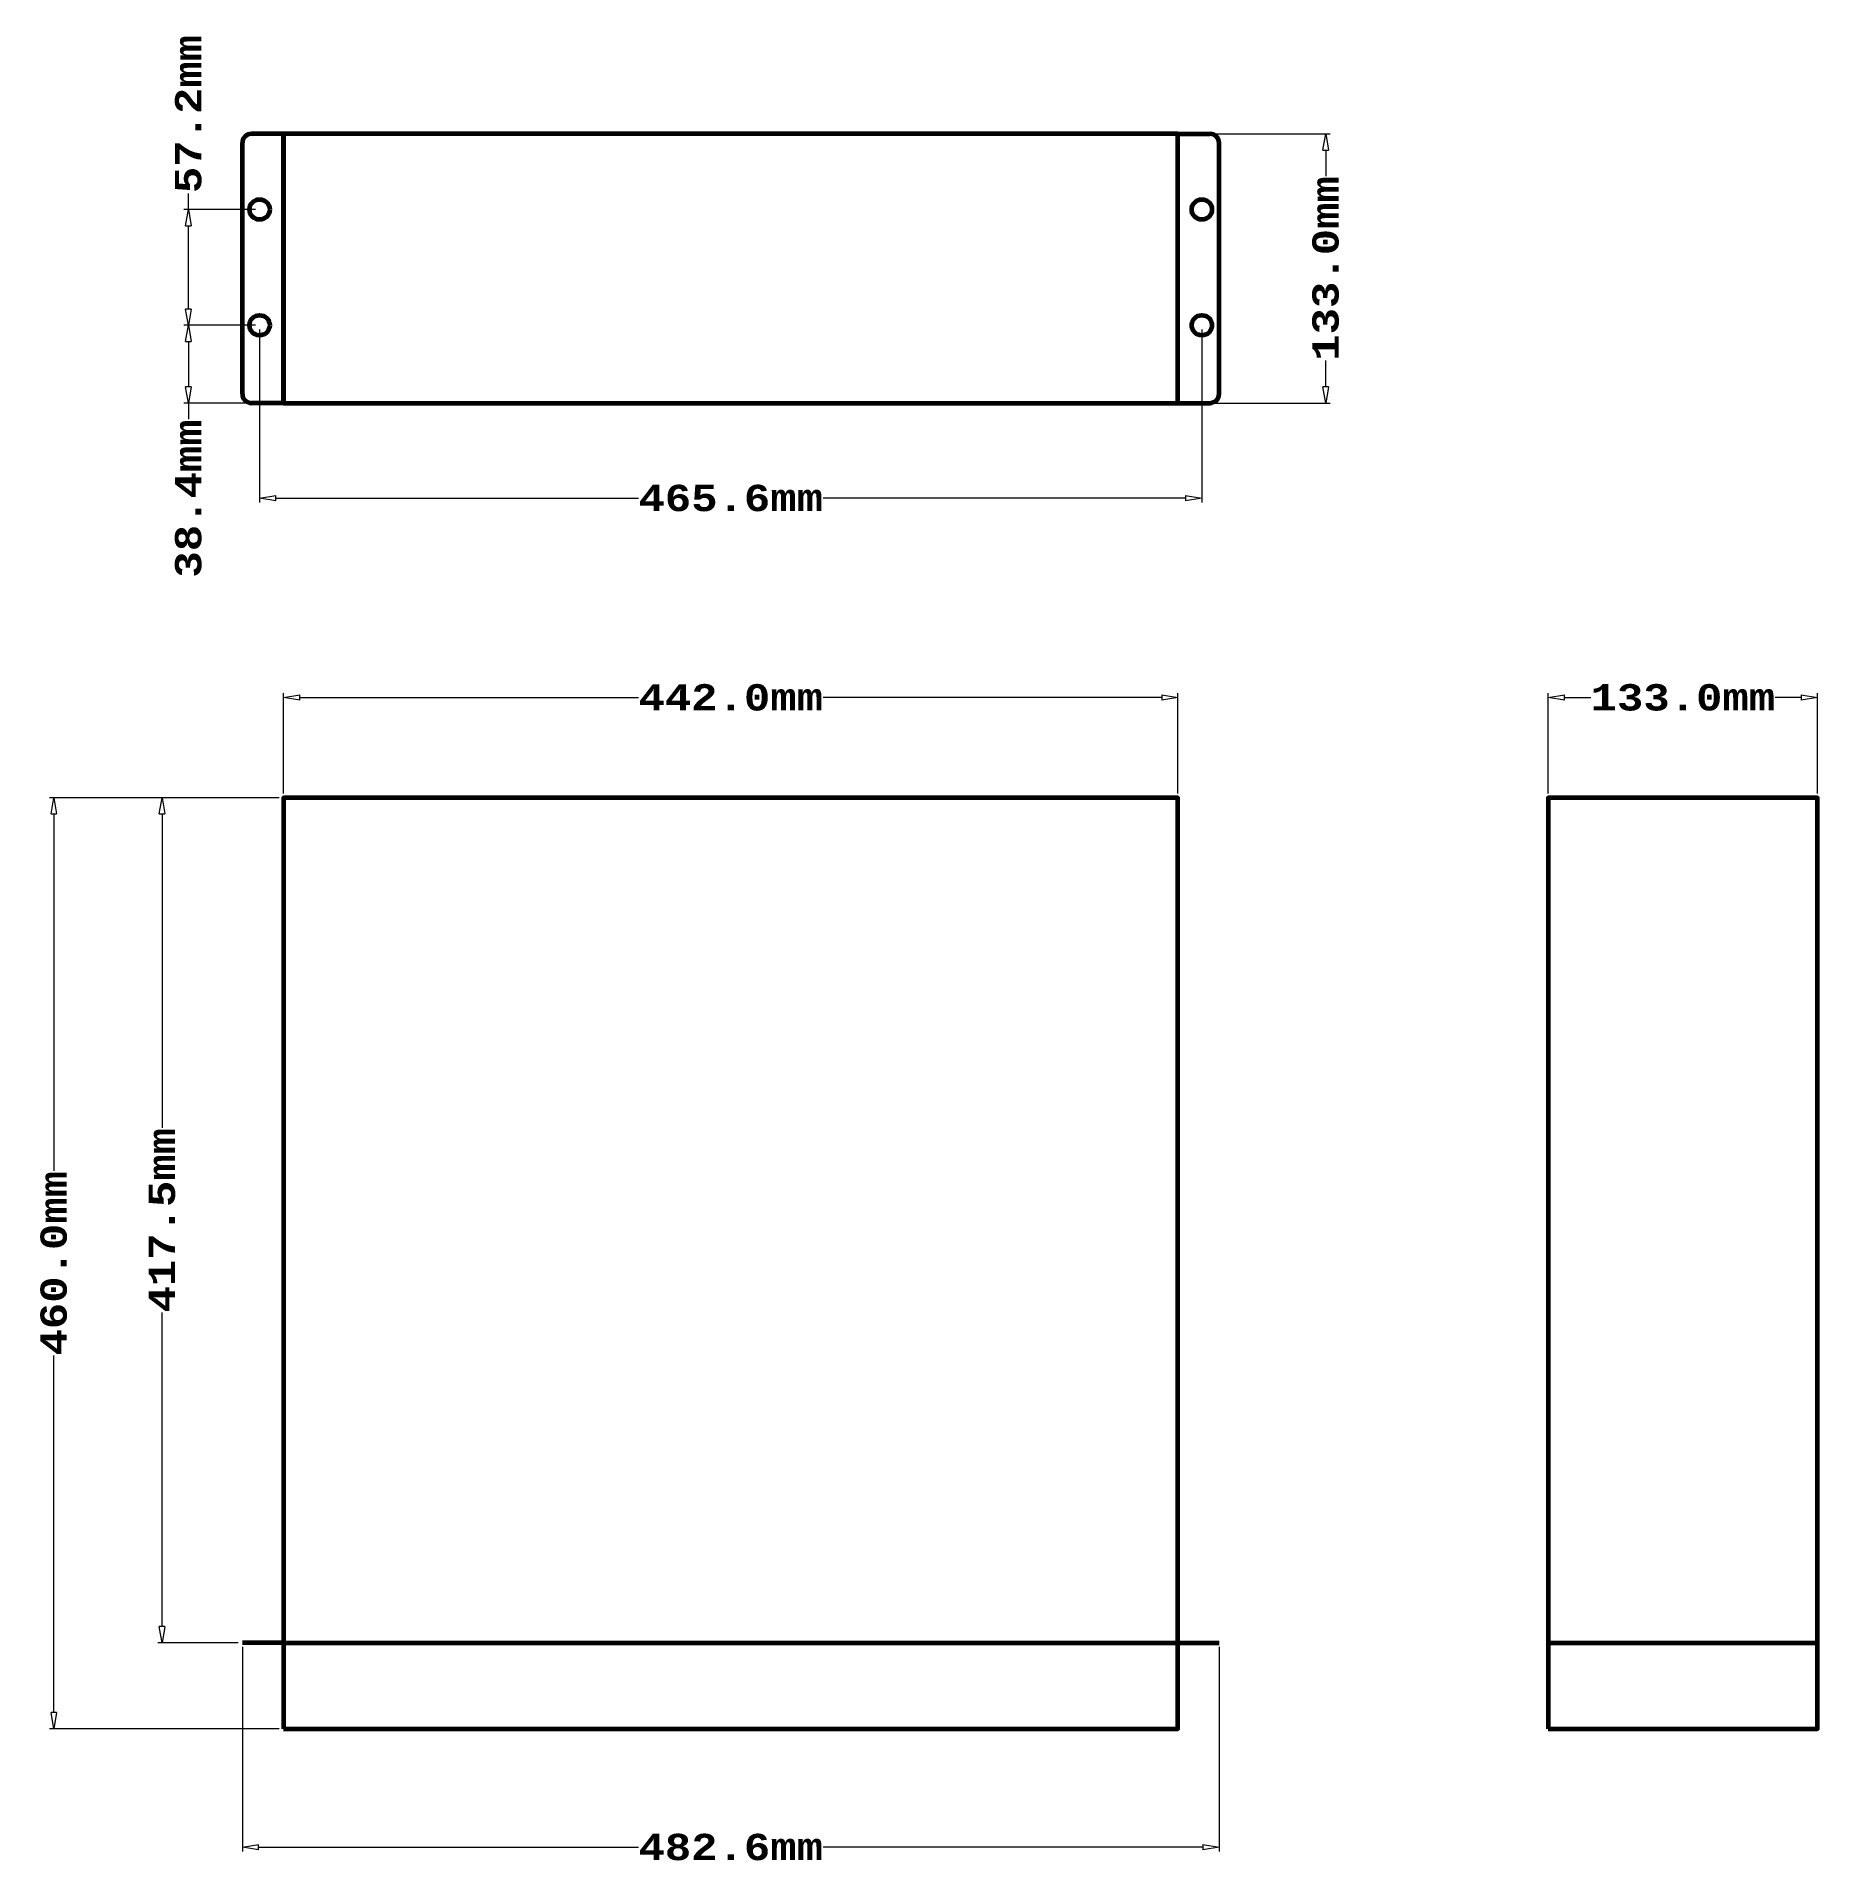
# Model space of a CAD drawing. Header units: millimetres. Extents: x -122 to 758, y -67 to 836.
import ezdxf

# ---------------------------------------------------------------- set-up
doc = ezdxf.new("R2010")
doc.units = ezdxf.units.MM
doc.header["$MEASUREMENT"] = 0
doc.layers.get('0').update_dxf_attribs({"lineweight": 60})
doc.layers.add('dimension', color=21, linetype='Continuous')
doc.styles.get("Standard").update_dxf_attribs({"font": 'courbd.ttf', "height": 13})
doc.dimstyles.get("Standard").update_dxf_attribs({"dimtxt": 13, "dimasz": 8, "dimexe": 2.18, "dimexo": 2.063, "dimgap": 0.09, "dimtad": 0, "dimdec": 1, "dimzin": 0, "dimdsep": 46, "dimtxsty": 'Standard', "dimblk": 'CLOSEDBLANK', "dimcen": 0.09, "dimclrt": 256, "dimadec": 0, "dimazin": 0, "dimtfac": 1, "dimtdec": 1, "dimtofl": 0, "dimtmove": 0, "dimatfit": 3, "dimldrblk": 'CLOSEDBLANK', "dimfxl": 1, "dimtolj": 1, "dimtzin": 0, "dimlwd": 13, "dimlwe": 13, "dimarcsym": 0})

# ---------------------------------------------------------------- blocks, each defined once
blk = doc.blocks.new('_ClosedBlank')
at = {"color": 0, "linetype": 'ByBlock', "lineweight": -2}
for p, q in [((-1, 0.17), (0, 0)), ((-1, 0.17), (-1, -0.17)), ((0, 0), (-1, -0.17))]:
    blk.add_line(p, q, dxfattribs=at)
blk = doc.blocks.new('*D22')
at = {"layer": 'Defpoints', "color": 0, "transparency": 16777216}
for p in [(-20.3, 42.5), (462.3, 42.5, 5), (462.3, -58.5)]:
    blk.add_point(p, dxfattribs=at)
at = {"layer": 'dimension', "color": 0, "lineweight": 13, "transparency": 16777216}
for p, q in [((-20.3, 40.44), (-20.3, -60.68)), ((462.3, 40.44), (462.3, -60.68)), ((-12.3, -58.5), (175.35, -58.5)), ((454.3, -58.5), (266.65, -58.5))]:
    blk.add_line(p, q, dxfattribs=at)
at = {"layer": 'dimension', "color": 0, "lineweight": 13, "transparency": 16777216, "xscale": 8, "yscale": 8, "zscale": 8, "rotation": 180}
blk.add_blockref('_ClosedBlank', (-20.3, -58.5), dxfattribs=at)
at = {"layer": 'dimension', "color": 0, "lineweight": 13, "transparency": 16777216, "xscale": 8, "yscale": 8, "zscale": 8}
blk.add_blockref('_ClosedBlank', (462.3, -58.5), dxfattribs=at)
at = {"layer": 'dimension', "transparency": 16777216, "insert": (221, -58.5), "char_height": 13, "attachment_point": 5}
blk.add_mtext('\\A1;482.6mm', dxfattribs=at)
blk = doc.blocks.new('*D23')
at = {"layer": 'Defpoints', "color": 0, "transparency": 16777216}
for p in [(442, 509.5), (0, 460), (442, 460)]:
    blk.add_point(p, dxfattribs=at)
at = {"layer": 'dimension', "color": 0, "lineweight": 13, "transparency": 16777216}
for p, q in [((0, 462.06), (0, 511.68)), ((8, 509.5), (175.35, 509.5)), ((434, 509.5), (266.65, 509.5)), ((442, 462.06), (442, 511.68))]:
    blk.add_line(p, q, dxfattribs=at)
at = {"layer": 'dimension', "color": 0, "lineweight": 13, "transparency": 16777216, "xscale": 8, "yscale": 8, "zscale": 8, "rotation": 180}
blk.add_blockref('_ClosedBlank', (0, 509.5), dxfattribs=at)
at = {"layer": 'dimension', "color": 0, "lineweight": 13, "transparency": 16777216, "xscale": 8, "yscale": 8, "zscale": 8}
blk.add_blockref('_ClosedBlank', (442, 509.5), dxfattribs=at)
at = {"layer": 'dimension', "transparency": 16777216, "insert": (221, 509.5), "char_height": 13, "attachment_point": 5}
blk.add_mtext('\\A1;442.0mm', dxfattribs=at)
blk = doc.blocks.new('*D24')
at = {"layer": 'Defpoints', "color": 0, "transparency": 16777216}
for p in [(-60, 460), (0, 460), (-20.3, 42.5)]:
    blk.add_point(p, dxfattribs=at)
at = {"layer": 'dimension', "color": 0, "lineweight": 13, "transparency": 16777216}
for p, q in [((-2.06, 460), (-62.18, 460)), ((-60, 452), (-60, 296.9)), ((-60, 50.5), (-60, 205.6)), ((-22.36, 42.5), (-62.18, 42.5))]:
    blk.add_line(p, q, dxfattribs=at)
at = {"layer": 'dimension', "color": 0, "lineweight": 13, "transparency": 16777216, "xscale": 8, "yscale": 8, "zscale": 8}
for p, rotation in [((-60, 460), 90), ((-60, 42.5), 270)]:
    blk.add_blockref('_ClosedBlank', p, dxfattribs=dict(at, rotation=rotation))
at = {"layer": 'dimension', "transparency": 16777216, "insert": (-60, 251.25), "char_height": 13, "attachment_point": 5, "rotation": 90}
blk.add_mtext('\\A1;417.5mm', dxfattribs=at)
blk = doc.blocks.new('*D25')
at = {"layer": 'Defpoints', "color": 0, "transparency": 16777216}
for p in [(0, 460), (0, 0), (-113.5, 0)]:
    blk.add_point(p, dxfattribs=at)
at = {"layer": 'dimension', "color": 0, "lineweight": 13, "transparency": 16777216}
for p, q in [((-2.06, 460), (-115.68, 460)), ((-113.5, 452), (-113.5, 275.65)), ((-113.5, 8), (-113.5, 184.35)), ((-2.06, 0), (-115.68, 0))]:
    blk.add_line(p, q, dxfattribs=at)
at = {"layer": 'dimension', "color": 0, "lineweight": 13, "transparency": 16777216, "xscale": 8, "yscale": 8, "zscale": 8}
for p, rotation in [((-113.5, 460), 90), ((-113.5, 0), 270)]:
    blk.add_blockref('_ClosedBlank', p, dxfattribs=dict(at, rotation=rotation))
at = {"layer": 'dimension', "transparency": 16777216, "insert": (-113.5, 230), "char_height": 13, "attachment_point": 5, "rotation": 90}
blk.add_mtext('\\A1;460.0mm', dxfattribs=at)
blk = doc.blocks.new('*D27')
at = {"layer": 'Defpoints', "color": 0, "transparency": 16777216}
for p in [(-11.8, 693.4), (453.8, 693.4), (453.8, 608)]:
    blk.add_point(p, dxfattribs=at)
at = {"layer": 'dimension', "color": 0, "lineweight": 13, "transparency": 16777216}
for p, q in [((-11.8, 691.34), (-11.8, 605.82)), ((453.8, 691.34), (453.8, 605.82)), ((-3.8, 608), (175.35, 608)), ((445.8, 608), (266.65, 608))]:
    blk.add_line(p, q, dxfattribs=at)
at = {"layer": 'dimension', "color": 0, "lineweight": 13, "transparency": 16777216, "xscale": 8, "yscale": 8, "zscale": 8, "rotation": 180}
blk.add_blockref('_ClosedBlank', (-11.8, 608), dxfattribs=at)
at = {"layer": 'dimension', "color": 0, "lineweight": 13, "transparency": 16777216, "xscale": 8, "yscale": 8, "zscale": 8}
blk.add_blockref('_ClosedBlank', (453.8, 608), dxfattribs=at)
at = {"layer": 'dimension', "transparency": 16777216, "insert": (221, 608), "char_height": 13, "attachment_point": 5}
blk.add_mtext('\\A1;465.6mm', dxfattribs=at)
blk = doc.blocks.new('*D28')
at = {"layer": 'Defpoints', "color": 0, "transparency": 16777216}
for p in [(-11.8, 693.4), (-47, 655), (-15.82, 655)]:
    blk.add_point(p, dxfattribs=at)
at = {"layer": 'dimension', "color": 0, "lineweight": 13, "transparency": 16777216}
for p, q in [((-13.86, 693.4), (-49.18, 693.4)), ((-47, 685.4), (-47, 663)), ((-17.88, 655), (-49.18, 655)), ((-47, 655), (-47, 647))]:
    blk.add_line(p, q, dxfattribs=at)
at = {"layer": 'dimension', "color": 0, "lineweight": 13, "transparency": 16777216, "xscale": 8, "yscale": 8, "zscale": 8}
for p, rotation in [((-47, 693.4), 90), ((-47, 655), 270)]:
    blk.add_blockref('_ClosedBlank', p, dxfattribs=dict(at, rotation=rotation))
at = {"layer": 'dimension', "transparency": 16777216, "insert": (-47, 607.84), "char_height": 13, "attachment_point": 5, "rotation": 90}
blk.add_mtext('\\A1;38.4mm', dxfattribs=at)
blk = doc.blocks.new('*D29')
at = {"layer": 'Defpoints', "color": 0, "transparency": 16777216}
for p in [(-47, 750.6), (-11.8, 750.6), (-11.8, 693.4)]:
    blk.add_point(p, dxfattribs=at)
at = {"layer": 'dimension', "color": 0, "lineweight": 13, "transparency": 16777216}
for p, q in [((-13.86, 750.6), (-49.18, 750.6)), ((-47, 750.6), (-47, 758.6)), ((-47, 701.4), (-47, 742.6)), ((-13.86, 693.4), (-49.18, 693.4))]:
    blk.add_line(p, q, dxfattribs=at)
at = {"layer": 'dimension', "color": 0, "lineweight": 13, "transparency": 16777216, "xscale": 8, "yscale": 8, "zscale": 8}
for p, rotation in [((-47, 750.6), 90), ((-47, 693.4), 270)]:
    blk.add_blockref('_ClosedBlank', p, dxfattribs=dict(at, rotation=rotation))
at = {"layer": 'dimension', "transparency": 16777216, "insert": (-47, 797.78), "char_height": 13, "attachment_point": 5, "rotation": 90}
blk.add_mtext('\\A1;57.2mm', dxfattribs=at)
blk = doc.blocks.new('*D30')
at = {"layer": 'Defpoints', "color": 0, "transparency": 16777216}
for p in [(758, 509.5), (625, 460), (758, 460)]:
    blk.add_point(p, dxfattribs=at)
at = {"layer": 'dimension', "color": 0, "lineweight": 13, "transparency": 16777216}
for p, q in [((625, 462.06), (625, 511.68)), ((633, 509.5), (645.94, 509.5)), ((750, 509.5), (737.06, 509.5)), ((758, 462.06), (758, 511.68))]:
    blk.add_line(p, q, dxfattribs=at)
at = {"layer": 'dimension', "color": 0, "lineweight": 13, "transparency": 16777216, "xscale": 8, "yscale": 8, "zscale": 8, "rotation": 180}
blk.add_blockref('_ClosedBlank', (625, 509.5), dxfattribs=at)
at = {"layer": 'dimension', "color": 0, "lineweight": 13, "transparency": 16777216, "xscale": 8, "yscale": 8, "zscale": 8}
blk.add_blockref('_ClosedBlank', (758, 509.5), dxfattribs=at)
at = {"layer": 'dimension', "transparency": 16777216, "insert": (691.5, 509.5), "char_height": 13, "attachment_point": 5}
blk.add_mtext('\\A1;133.0mm', dxfattribs=at)
blk = doc.blocks.new('*D31')
at = {"layer": 'Defpoints', "color": 0, "transparency": 16777216}
for p in [(457.82, 788), (457.82, 655), (515, 655)]:
    blk.add_point(p, dxfattribs=at)
at = {"layer": 'dimension', "color": 0, "lineweight": 13, "transparency": 16777216}
for p, q in [((459.88, 788), (517.18, 788)), ((515, 780), (515, 767.06)), ((515, 663), (515, 675.94)), ((459.88, 655), (517.18, 655))]:
    blk.add_line(p, q, dxfattribs=at)
at = {"layer": 'dimension', "color": 0, "lineweight": 13, "transparency": 16777216, "xscale": 8, "yscale": 8, "zscale": 8}
for p, rotation in [((515, 788), 90), ((515, 655), 270)]:
    blk.add_blockref('_ClosedBlank', p, dxfattribs=dict(at, rotation=rotation))
at = {"layer": 'dimension', "transparency": 16777216, "insert": (515, 721.5), "char_height": 13, "attachment_point": 5, "rotation": 90}
blk.add_mtext('\\A1;133.0mm', dxfattribs=at)

msp = doc.modelspace()

# ---------------------------------------------------------------- linework, layer by layer
for p, q in [((0, 788), (-15.82, 788)), ((0, 655), (0, 788)), ((442, 655), (442, 788)), ((442, 788), (457.82, 788)), ((-20.3, 659.48), (-20.3, 783.52)), ((462.3, 659.48, 5), (462.3, 783.52, 5)), ((0, 655), (-15.82, 655)), ((442, 655), (457.82, 655)), ((0, 42.5), (-20.3, 42.5)), ((0, 42.5), (442, 42.5, 5)), ((442, 42.5, 5), (462.3, 42.5, 5)), ((625, 42.5, 5), (758, 42.5, 5))]:
    msp.add_line(p, q)
for points in [[(0, 655), (442, 655), (442, 788), (0, 788)], [(0, 0), (442, 0), (442, 460), (0, 460)], [(625, 0), (758, 0), (758, 460), (625, 460)]]:
    msp.add_lwpolyline(points, close=True)
for centre in [(-11.8, 750.6), (453.8, 750.6), (-11.8, 693.4), (453.8, 693.4)]:
    msp.add_circle(centre, 5)
for centre, start, end in [((-15.82, 783.52), 90, 180), ((457.82, 783.52), 0, 90), ((-15.82, 659.48), 180, 270), ((457.82, 659.48, 5), 270, 0)]:
    msp.add_arc(centre, 4.48, start, end)

# ---------------------------------------------------------------- dimensions: what is measured, and where the dimension line sits
at = {"layer": 'dimension'}
for base, p1, p2, picture, middle in [((-47, 750.6), (-11.8, 693.4), (-11.8, 750.6), '*D29', (-47, 797.78)), ((515, 655), (457.82, 788), (457.82, 655), '*D31', (515, 721.5)), ((-47, 655), (-11.8, 693.4), (-15.82, 655), '*D28', (-47, 607.84)), ((-113.5, 0), (0, 460), (0, 0), '*D25', (-113.5, 230)), ((-60, 460), (-20.3, 42.5), (0, 460), '*D24', (-60, 251.25))]:
    dim = msp.add_linear_dim(base=base, p1=p1, p2=p2, angle=90, dimstyle='Standard', override={"dimpost": 'mm'}, dxfattribs=at)
    dim.commit()
    dim.dimension.update_dxf_attribs({"geometry": picture, "text_midpoint": middle})
dim = msp.add_linear_dim(base=(453.8, 608), p1=(-11.8, 693.4), p2=(453.8, 693.4), dimstyle='Standard', override={"dimpost": 'mm'}, dxfattribs=at)
dim.commit()
dim.dimension.update_dxf_attribs({"geometry": '*D27', "text_midpoint": (221, 608), "dimtype": 160})
for base, p1, p2, picture, middle in [((442, 509.5), (0, 460), (442, 460), '*D23', (221, 509.5)), ((758, 509.5), (625, 460), (758, 460), '*D30', (691.5, 509.5)), ((462.3, -58.5), (-20.3, 42.5), (462.3, 42.5, 5), '*D22', (221, -58.5))]:
    dim = msp.add_linear_dim(base=base, p1=p1, p2=p2, dimstyle='Standard', override={"dimpost": 'mm'}, dxfattribs=at)
    dim.commit()
    dim.dimension.update_dxf_attribs({"geometry": picture, "text_midpoint": middle})

doc.saveas('drawing.dxf')
